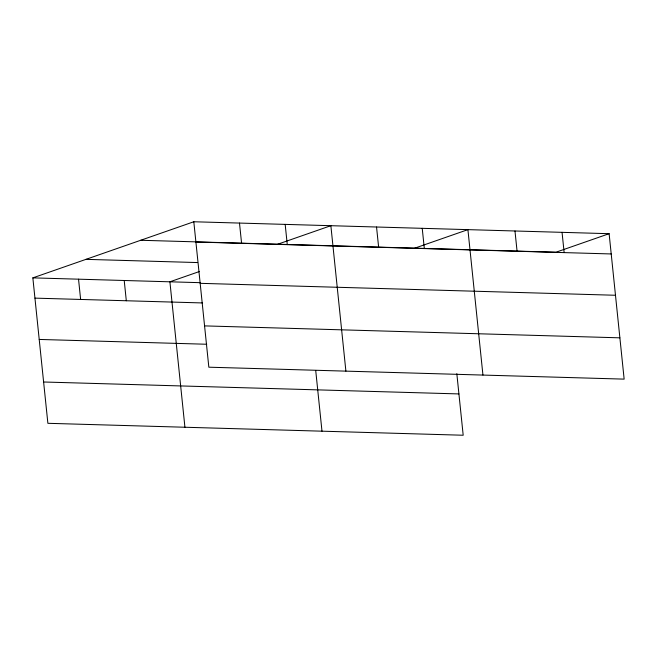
<?xml version="1.0" encoding="UTF-8"?>
<svg xmlns="http://www.w3.org/2000/svg" width="657" height="657" viewBox="0 0 657 657"><rect width="100%" height="100%" fill="white"/><g stroke="black" fill="none" stroke-linecap="round" stroke-linejoin="round"><path stroke-width="0.99" d="M456.829 373.669L463.193 435.238L47.879 423.305L32.85 277.87L193.807 221.762L609.121 233.695L624.15 379.13L208.836 367.197L193.807 221.762M199.309 271.555L169.9 281.804L184.929 427.247M277.747 244.215L330.865 225.696L345.894 371.139M414.797 248.149L467.915 229.638L482.944 375.073M609.121 233.695L556.003 252.214L140.697 240.273M195.901 242.022L611.215 253.955M85.968 259.351L197.642 262.562M32.85 277.87L200.36 282.682M200.171 283.331L615.486 295.264M34.944 298.13L202.455 302.943M204.573 325.888L619.88 337.829M39.215 339.439L206.725 344.252M43.608 381.996L458.923 393.929M562.055 232.34L564.149 252.6M514.981 230.993L517.075 251.253M422.229 228.324L424.323 248.584M376.543 227.01L378.637 247.27M315.73 370.622L321.987 431.181M285.179 224.382L287.273 244.642M239.493 223.068L241.587 243.328M124.222 280.49L126.308 300.75M78.536 279.176L80.63 299.436"/></g></svg>
